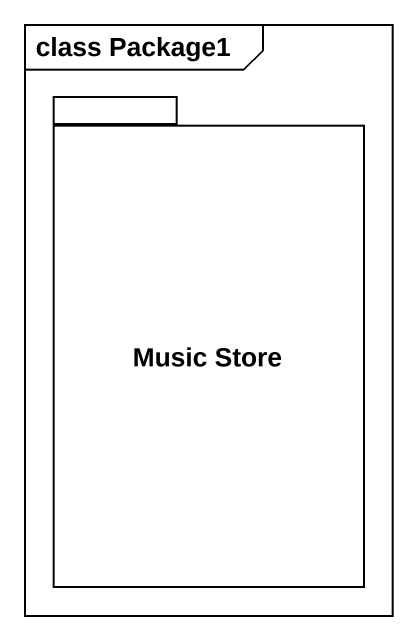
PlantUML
@startuml
mainframe class Package1
package "Music Store" as Music_Store {
}
@enduml
